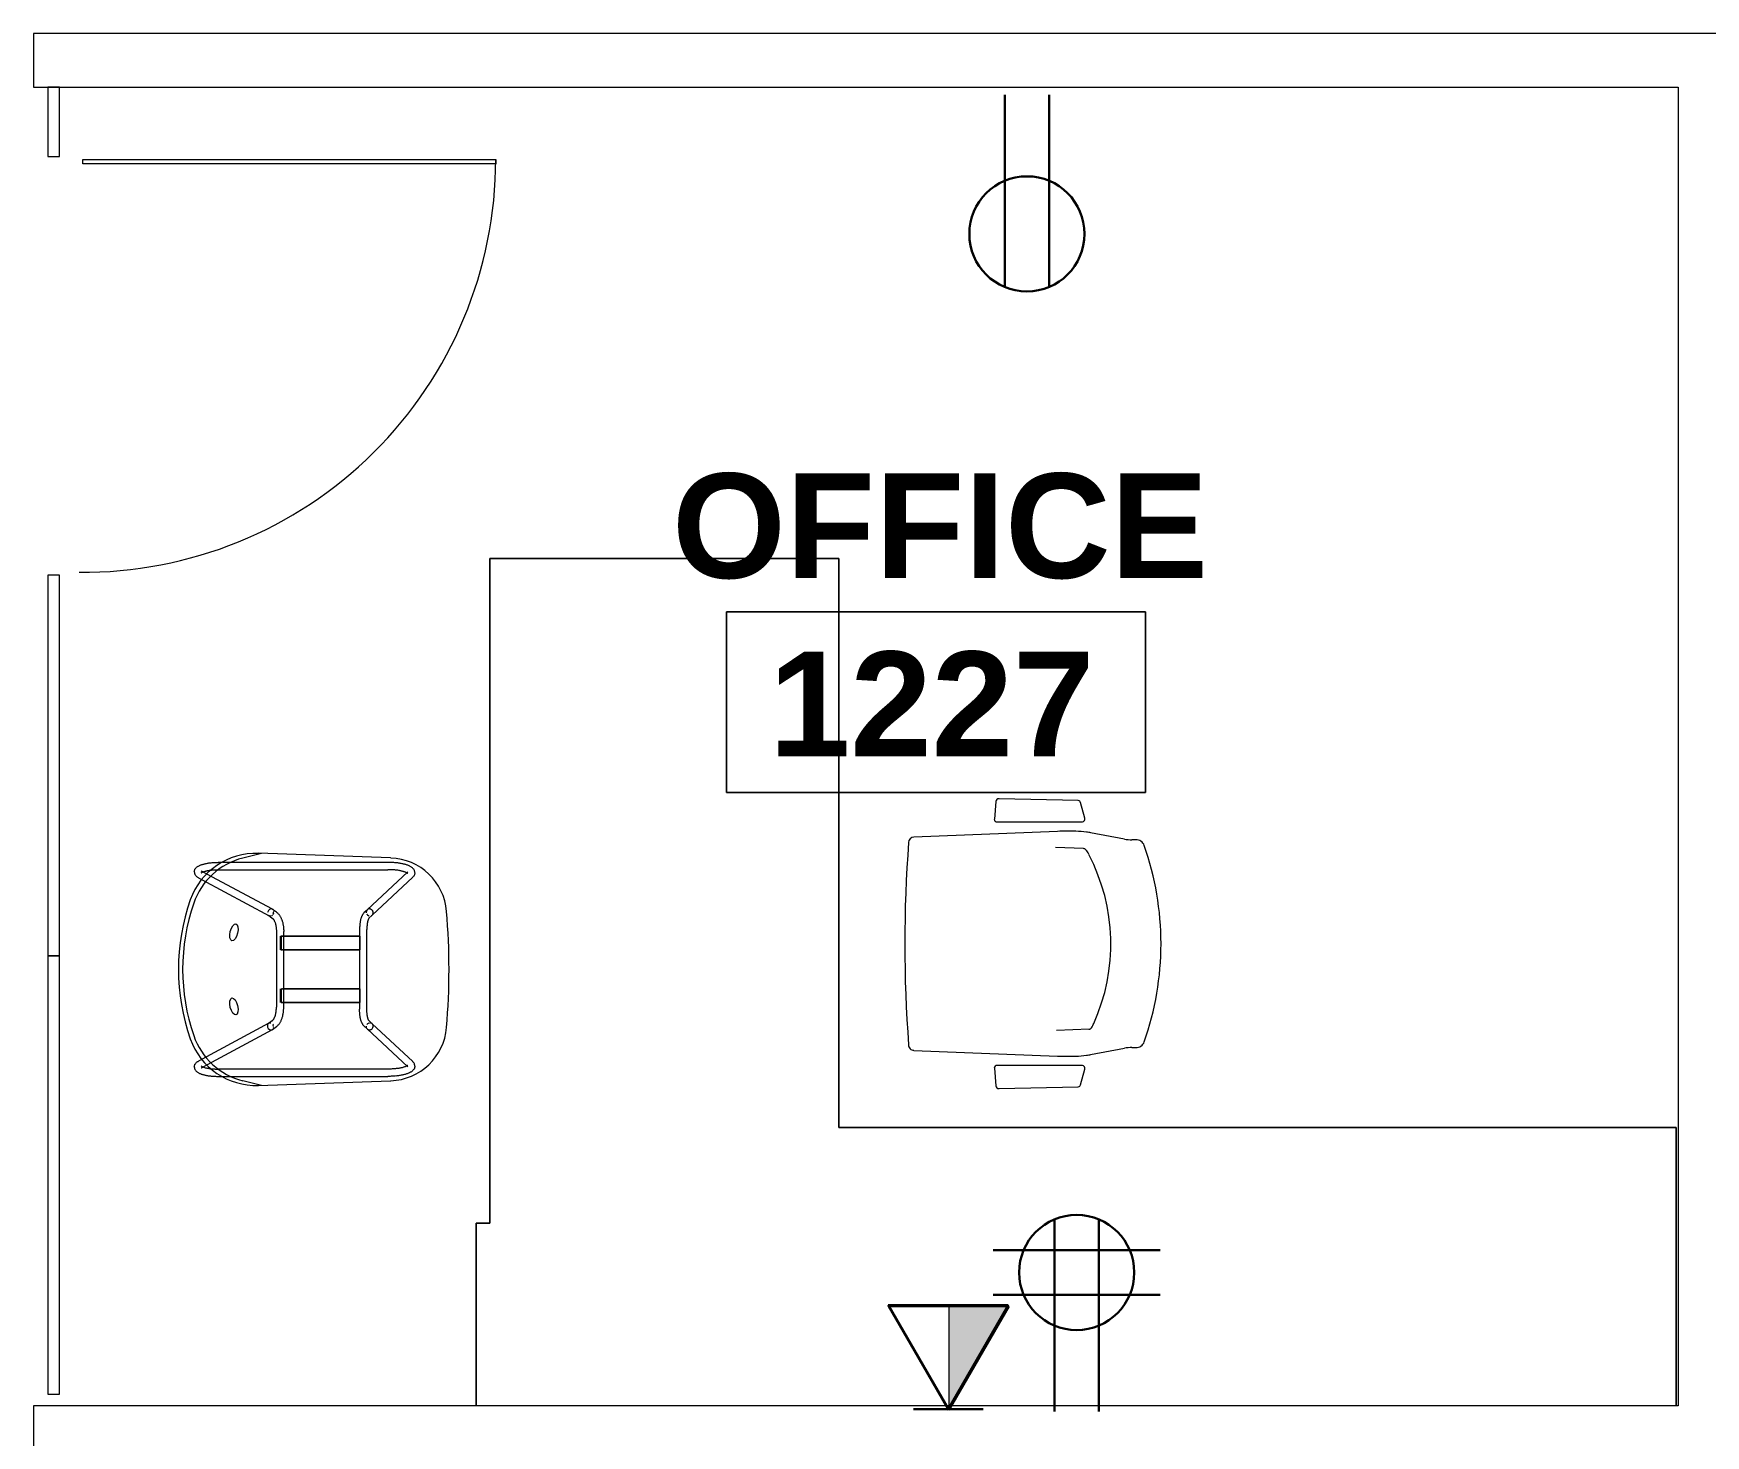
# Model space of a CAD drawing. Header units: inches. Extents: x -326 to 986, y -79 to 1436.
# Drawn here: x -22.6 to 121.2, y 290.1 to 410.7 of the extents above; entities that cross this region are included whole.
import ezdxf

# ---------------------------------------------------------------- set-up
doc = ezdxf.new("R2010")
doc.units = ezdxf.units.IN
doc.header["$MEASUREMENT"] = 0
for name, color, linetype, lineweight in [('A-ANNO-NOTE', 131, 'Continuous', 13), ('A-AREA-IDEN', 2, 'Continuous', 9), ('A-DOOR', 31, 'Continuous', 13), ('A-GLAZ-CURT', 52, 'Continuous', 9), ('A-WALL', 113, 'Continuous', 13), ('I-FURN', 30, 'Continuous', 9)]:
    doc.layers.add(name, color=color, linetype=linetype, lineweight=lineweight)
doc.styles.add('Swis721 Lt BT_B', font='', dxfattribs={"height": 9})
doc.styles.get('Swis721 Lt BT_B').set_extended_font_data('Swis721 Lt BT', bold=True)

# ---------------------------------------------------------------- blocks, each defined once
blk = doc.blocks.new('Furniture 13 - Furniture 2-8204923-Level XX  POWER _ SIGNAL NEW')
at = {"layer": 'I-FURN'}
for p, q in [((46.64, 365.55), (16.64, 365.55)), ((16.64, 365.55), (16.64, 308.4)), ((16.64, 308.4), (16.64, 365.55)), ((16.64, 365.55), (46.64, 365.55)), ((46.64, 316.61), (46.64, 365.55)), ((46.64, 365.55), (46.64, 316.61)), ((118.64, 316.61), (46.64, 316.61)), ((46.64, 316.61), (118.64, 316.61)), ((118.64, 292.69), (118.64, 316.61)), ((118.64, 316.61), (118.64, 292.69)), ((16.64, 308.4), (15.46, 308.4)), ((15.46, 308.4), (15.46, 292.69)), ((15.46, 292.69), (15.46, 308.4)), ((15.46, 308.4), (16.64, 308.4))]:
    blk.add_line(p, q, dxfattribs=at)
blk = doc.blocks.new('Haworth_Chair_Very-Perforated Conference - Arms-7919528-Level XX  POWER _ SIGNAL NEW')
at = {"layer": 'I-FURN'}
for p, q in [((-8.99, 8.85), (-9.54, 5.95)), ((-8.92, 9.82), (-8.93, 9.49)), ((8.93, 9.49), (8.92, 9.82)), ((9.54, 5.95), (8.99, 8.85)), ((7.35, 5.81), (7.45, 3)), ((-12.31, 4.88), (-12.46, -1.93)), ((-10.78, 5.45), (-12.13, 5.09)), ((-10.47, -2.08), (-10.47, 5.24)), ((-8.18, 5.32), (-8.28, 2.93)), ((10.47, 5.24), (10.47, -2.08)), ((12.13, 5.09), (10.78, 5.45)), ((12.46, -1.93), (12.31, 4.88)), ((-9.66, 3.1), (-9.17, -9.25)), ((9.17, -9.25), (9.66, 3.1)), ((-12.22, -2.2), (-10.7, -2.33)), ((10.7, -2.33), (12.22, -2.2))]:
    blk.add_line(p, q, dxfattribs=at)
for centre, radius, start, end in [((0, -13.38), 25.38, 70.5697, 109.4303), ((-8.2, 9.88), 0.726, 109.4303, 184.7942), ((8.2, 9.88), 0.726, 355.2058, 70.5697), ((-12.59, 9.53), 3.66, 349.3577, 359.4408), ((12.59, 9.53), 3.66, 180.5592, 190.6423), ((0.03, -8.86), 16.55, 65.5881, 117.6868), ((-1.67, 4.48), 8, 169.3577, 171.9368), ((-7.07, 4.46), 1.47, 115.5511, 132.4138), ((6.23, 4.53), 1.8, 56.5647, 69.3688), ((7.07, 5.79), 0.28, 3.4353, 56.5647), ((1.67, 4.48), 8, 8.0632, 10.6423), ((-12.06, 4.84), 0.253, 104.9851, 170.6413), ((-10.72, 5.2), 0.251, 7.6853, 104.9851), ((14.88, 4.07), 24.56, 178.604, 182.266), ((-1.67, 4.48), 8, 171.9368, 178.604), ((-7.9, 5.31), 0.279, 123.4733, 177.7139), ((1.67, 4.48), 8, 1.396, 8.0632), ((-14.88, 4.07), 24.56, 357.734, 1.396), ((10.72, 5.2), 0.251, 75.0149, 172.3147), ((12.06, 4.84), 0.253, 9.3587, 75.0149), ((-12.2, -1.95), 0.26, 176.7236, 265.2764), ((-10.72, -2.08), 0.254, 274.8786, 0.0165), ((10.72, -2.08), 0.254, 179.9835, 265.1214), ((12.2, -1.95), 0.26, 274.7236, 3.2764), ((-8.7, -9.25), 0.465, 180, 270), ((0, 107.25), 117.28, 265.7439, 274.2561), ((8.7, -9.25), 0.465, 269.8585, 0)]:
    blk.add_arc(centre, radius, start, end, dxfattribs=at)
blk = doc.blocks.new('HighTower_Eyes_Guest - HighTower_Eyes_Guest-V23-Level XX  POWER _ SIGNAL NEW')
at = {"layer": 'I-FURN'}
for p, q in [((-8.43, 8.96), (-8.2, 8.54)), ((-8.3, 9.03), (-8.3, 9.03)), ((-7.71, 8.96), (-7.88, 9.26)), ((-4.63, 3.21), (-7.71, 8.96)), ((7.71, 8.96), (4.62, 3.2)), ((7.88, 9.26), (7.71, 8.96)), ((8.2, 8.54), (8.43, 8.96)), ((8.3, 9.03), (8.3, 9.03)), ((-9.2, 7.57), (-9.2, 7.23)), ((-9.2, 7.23), (-9.2, -7.02)), ((-8.57, -7.02), (-8.57, 7.57)), ((-8.18, 8.49), (-5.18, 2.92)), ((5.17, 2.9), (8.2, 8.54)), ((8.57, 7.57), (8.57, -7.02)), ((9.2, 7.23), (9.2, 7.57)), ((9.2, 5.67), (9.2, 7.19)), ((-9.97, 3.84), (-9.57, 5.45)), ((9.2, -7.02), (9.2, 5.63)), ((9.97, 3.84), (9.57, 5.45)), ((-9.98, 4.11), (-9.58, -7.25)), ((-5.16, 2.9), (-4.92, 2.56)), ((-4.41, 2.93), (-4.65, 3.26)), ((4.65, 3.26), (4.41, 2.93)), ((4.92, 2.56), (5.16, 2.9)), ((9.58, -7.25), (9.98, 4.11)), ((-4.61, 2.28), (-4.56, 2.25)), ((-4.36, 2.15), (-4.31, 2.12)), ((-3.32, 1.94), (-3.25, 1.94)), ((3.25, 2.57), (-3.25, 2.57)), ((-3.25, 1.94), (3.25, 1.94)), ((-2.86, 2.22), (-1.68, 2.22)), ((-2.86, 2.1), (-2.86, 2.17)), ((-2.86, 2.17), (-2.86, 2.12)), ((-2.86, 2.12), (-1.68, 2.12)), ((-2.86, 2.04), (-2.86, 2.1)), ((-2.86, 2.1), (-2.86, 2.04)), ((-2.86, 1.76), (-2.86, 2.04)), ((-2.86, 2.03), (-2.86, 1.99)), ((-2.86, 1.94), (-2.86, 0.38)), ((-2.86, 1.66), (-2.86, 1.76)), ((-2.86, 1.55), (-2.86, 1.66)), ((-2.86, 1.43), (-2.86, 1.55)), ((-1.68, 2.16), (-1.68, 2.1)), ((-1.68, 2.04), (-1.68, 2.09)), ((-1.68, 2.09), (-1.68, 2.04)), ((-1.68, 2.04), (-1.68, 1.76)), ((-1.68, 0.38), (-1.68, 1.94)), ((-1.68, 1.76), (-1.68, 1.55)), ((-1.68, 1.55), (-1.68, 1.43)), ((1.68, 2.22), (2.86, 2.22)), ((1.68, 2.12), (1.68, 2.18)), ((1.68, 2.18), (1.68, 2.12)), ((1.68, 2.12), (2.86, 2.12)), ((1.68, 2.05), (1.68, 2.1)), ((1.68, 2.1), (1.68, 2.05)), ((1.68, 1.76), (1.68, 2.04)), ((1.68, 1.95), (1.68, 0.38)), ((1.68, 1.66), (1.68, 1.76)), ((1.68, 1.43), (1.68, 1.66)), ((2.86, 2.12), (2.86, 2.18)), ((2.86, 2.18), (2.86, 2.11)), ((2.86, 2.04), (2.86, 2.1)), ((2.86, 2.1), (2.86, 2.04)), ((2.86, 1.99), (2.86, 2.04)), ((2.86, 2.04), (2.86, 1.99)), ((2.86, 1.96), (2.86, 1.76)), ((2.86, 0.38), (2.86, 1.94)), ((2.86, 1.76), (2.86, 1.43)), ((3.32, 1.94), (3.25, 1.94)), ((3.38, 1.94), (3.32, 1.94)), ((3.45, 1.95), (3.38, 1.94)), ((3.51, 1.95), (3.45, 1.95)), ((3.58, 1.96), (3.51, 1.95)), ((3.64, 1.96), (3.58, 1.96)), ((3.71, 1.97), (3.64, 1.96)), ((-2.86, -3.21), (-2.86, 1.43)), ((-2.86, 0.38), (-2.86, -0.75)), ((-1.68, 1.43), (-1.68, -3.21)), ((-1.68, -0.75), (-1.68, 0.38)), ((1.68, -3.21), (1.68, 1.43)), ((1.68, 0.38), (1.68, -0.75)), ((2.86, 1.43), (2.86, -3.21)), ((2.86, -0.75), (2.86, 0.38)), ((-2.86, -0.75), (-2.86, -1.82)), ((-1.68, -1.82), (-1.68, -0.75)), ((1.68, -0.75), (1.68, -1.82)), ((2.86, -1.82), (2.86, -0.75)), ((-2.86, -1.82), (-2.86, -3.07)), ((-1.68, -3.07), (-1.68, -1.82)), ((1.68, -1.82), (1.68, -3.07)), ((2.86, -3.07), (2.86, -1.82)), ((-2.86, -3.07), (-2.86, -4.58)), ((-2.86, -3.53), (-2.86, -3.21)), ((-2.86, -4.6), (-2.86, -3.53)), ((-1.68, -4.58), (-1.68, -3.07)), ((-1.68, -3.21), (-1.68, -3.53)), ((-1.68, -3.53), (-1.68, -4.6)), ((1.68, -3.07), (1.68, -4.58)), ((1.68, -3.53), (1.68, -3.21)), ((1.68, -4.6), (1.68, -3.53)), ((2.86, -4.58), (2.86, -3.07)), ((2.86, -3.21), (2.86, -3.53)), ((2.86, -3.53), (2.86, -4.6)), ((-5.12, -5.24), (-8.38, -8.72)), ((-7.92, -9.15), (-4.67, -5.67)), ((-4.85, -4.95), (-5.13, -5.25)), ((-4.67, -5.67), (-4.4, -5.38)), ((-3.44, -4.58), (-3.42, -4.58)), ((-2.86, -4.58), (-3.42, -4.58)), ((-3.42, -5.2), (3.42, -5.2)), ((-2.86, -4.58), (-2.86, -4.59)), ((-2.86, -4.6), (-2.86, -4.58)), ((-2.86, -4.59), (-2.86, -4.61)), ((-1.68, -4.6), (-2.86, -4.6)), ((-2.86, -4.61), (-1.68, -4.61)), ((1.68, -4.58), (-1.68, -4.58)), ((-1.68, -4.59), (-1.68, -4.58)), ((-1.68, -4.58), (-1.68, -4.6)), ((-1.68, -4.61), (-1.68, -4.59)), ((1.68, -4.59), (1.68, -4.58)), ((1.68, -4.58), (1.68, -4.6)), ((1.68, -4.61), (1.68, -4.59)), ((1.68, -4.6), (2.86, -4.6)), ((2.86, -4.61), (1.68, -4.61)), ((3.42, -4.58), (2.86, -4.58)), ((2.86, -4.58), (2.86, -4.59)), ((2.86, -4.6), (2.86, -4.58)), ((2.86, -4.59), (2.86, -4.61)), ((4.4, -5.38), (4.67, -5.67)), ((4.67, -5.67), (7.92, -9.15)), ((5.13, -5.25), (4.85, -4.95)), ((8.38, -8.72), (5.12, -5.24)), ((8.53, -7.8), (8.53, -7.74)), ((-8.25, -8.73), (-8.25, -8.72)), ((8.25, -8.73), (8.25, -8.72)), ((8.31, -9.33), (8.25, -9.33)), ((8.83, -8.99), (8.85, -8.94))]:
    blk.add_line(p, q, dxfattribs=at)
at = {"layer": 'I-FURN', "flags": 128}
for points in [[(-8.39, 9.63), (-8.45, 9.62), (-8.51, 9.61), (-8.57, 9.59), (-8.62, 9.57), (-8.67, 9.54), (-8.71, 9.5), (-8.75, 9.47), (-8.78, 9.43), (-8.81, 9.39), (-8.84, 9.35), (-8.87, 9.31), (-8.89, 9.27), (-8.91, 9.22), (-8.94, 9.18), (-8.96, 9.13), (-8.98, 9.08), (-9, 9.03), (-9.01, 8.98), (-9.03, 8.92), (-9.05, 8.87), (-9.06, 8.81), (-9.08, 8.75), (-9.09, 8.69), (-9.1, 8.63), (-9.11, 8.57), (-9.13, 8.5), (-9.14, 8.44), (-9.15, 8.37), (-9.16, 8.3), (-9.16, 8.24), (-9.17, 8.17), (-9.18, 8.09), (-9.18, 8.02), (-9.19, 7.95), (-9.19, 7.88), (-9.19, 7.81), (-9.2, 7.73), (-9.2, 7.66), (-9.2, 7.59), (-9.2, 7.57)], [(-8.38, 8.88), (-8.4, 8.85), (-8.41, 8.81), (-8.42, 8.78), (-8.43, 8.74), (-8.45, 8.69), (-8.46, 8.65), (-8.47, 8.6), (-8.48, 8.55), (-8.49, 8.5), (-8.5, 8.44), (-8.51, 8.39), (-8.52, 8.33), (-8.53, 8.27), (-8.54, 8.21)], [(-8.47, 9.03), (-8.47, 9.03), (-8.46, 9.02), (-8.46, 9.01), (-8.45, 9), (-8.44, 8.98), (-8.43, 8.96)], [(-8.39, 9.63), (-8.32, 9.62), (-8.26, 9.61), (-8.21, 9.59), (-8.15, 9.57), (-8.11, 9.54), (-8.06, 9.5), (-8.03, 9.47), (-7.99, 9.43), (-7.96, 9.39), (-7.93, 9.35), (-7.91, 9.31), (-7.88, 9.27), (-7.88, 9.26)], [(-8.34, 8.98), (-8.35, 8.96), (-8.36, 8.94), (-8.37, 8.91), (-8.38, 8.88)], [(-8.32, 9.01), (-8.32, 9), (-8.34, 8.98)], [(-8.3, 9.03), (-8.31, 9.02), (-8.32, 9.01)], [(8.39, 9.63), (8.32, 9.62), (8.26, 9.61), (8.21, 9.59), (8.15, 9.57), (8.11, 9.54), (8.06, 9.5), (8.03, 9.47), (7.99, 9.43), (7.96, 9.39), (7.93, 9.35), (7.91, 9.31), (7.88, 9.27), (7.88, 9.26)], [(8.3, 9.03), (8.31, 9.02), (8.32, 9.01)], [(8.32, 9.01), (8.32, 9), (8.34, 8.98), (8.35, 8.96), (8.36, 8.94), (8.37, 8.91), (8.38, 8.88)], [(8.38, 8.88), (8.4, 8.85), (8.41, 8.81), (8.42, 8.78), (8.43, 8.74), (8.45, 8.69), (8.46, 8.65), (8.47, 8.6), (8.48, 8.55), (8.49, 8.5), (8.5, 8.44), (8.51, 8.39), (8.52, 8.33), (8.53, 8.27), (8.54, 8.21)], [(8.39, 9.63), (8.45, 9.62), (8.51, 9.61), (8.57, 9.59), (8.62, 9.57), (8.67, 9.54), (8.71, 9.5), (8.75, 9.47), (8.78, 9.43), (8.81, 9.39), (8.84, 9.35), (8.87, 9.31), (8.89, 9.27), (8.91, 9.22), (8.94, 9.18), (8.96, 9.13), (8.98, 9.08), (9, 9.03), (9.01, 8.98), (9.03, 8.92), (9.05, 8.87), (9.06, 8.81), (9.08, 8.75), (9.09, 8.69), (9.1, 8.63), (9.11, 8.57), (9.13, 8.5), (9.14, 8.44), (9.15, 8.37), (9.16, 8.3), (9.16, 8.24), (9.17, 8.17), (9.18, 8.09), (9.18, 8.02), (9.19, 7.95), (9.19, 7.88), (9.19, 7.81), (9.2, 7.73), (9.2, 7.66), (9.2, 7.59), (9.2, 7.57)], [(8.47, 9.03), (8.47, 9.03), (8.46, 9.02), (8.46, 9.01), (8.45, 9), (8.44, 8.98), (8.43, 8.96)], [(-8.54, 8.2), (-8.54, 8.15), (-8.55, 8.09), (-8.56, 8.03), (-8.56, 7.96), (-8.56, 7.9), (-8.57, 7.83), (-8.57, 7.77), (-8.57, 7.7)], [(-8.57, 7.7), (-8.57, 7.64), (-8.57, 7.57), (-8.57, 7.57)], [(8.54, 8.2), (8.54, 8.15), (8.55, 8.09), (8.56, 8.03), (8.56, 7.96), (8.56, 7.9)], [(8.56, 7.9), (8.57, 7.83), (8.57, 7.77), (8.57, 7.7), (8.57, 7.64), (8.57, 7.57), (8.57, 7.57)], [(-4.41, 2.93), (-4.4, 2.91), (-4.39, 2.9), (-4.38, 2.89), (-4.36, 2.87), (-4.34, 2.85), (-4.32, 2.84), (-4.3, 2.82), (-4.28, 2.8), (-4.25, 2.79), (-4.22, 2.77), (-4.19, 2.75), (-4.15, 2.74), (-4.12, 2.72), (-4.08, 2.71), (-4.04, 2.69), (-4, 2.68), (-3.96, 2.66), (-3.91, 2.65), (-3.87, 2.64), (-3.82, 2.63), (-3.77, 2.62), (-3.72, 2.61), (-3.67, 2.6), (-3.62, 2.59), (-3.57, 2.59), (-3.52, 2.58), (-3.46, 2.58), (-3.41, 2.57)], [(4.41, 2.93), (4.4, 2.91), (4.39, 2.9), (4.38, 2.89), (4.36, 2.87), (4.34, 2.85), (4.32, 2.84), (4.3, 2.82), (4.28, 2.8), (4.25, 2.79), (4.22, 2.77), (4.19, 2.75), (4.15, 2.74), (4.12, 2.72), (4.08, 2.71), (4.04, 2.69), (4, 2.68), (3.96, 2.66), (3.91, 2.65), (3.87, 2.64), (3.82, 2.63), (3.77, 2.62), (3.72, 2.61), (3.67, 2.6), (3.62, 2.59), (3.57, 2.59)], [(-4.92, 2.56), (-4.89, 2.52), (-4.86, 2.48), (-4.82, 2.44), (-4.78, 2.41), (-4.74, 2.37), (-4.7, 2.34), (-4.66, 2.31), (-4.61, 2.28)], [(-4.56, 2.25), (-4.52, 2.22), (-4.47, 2.2), (-4.41, 2.17), (-4.36, 2.15)], [(-4.31, 2.12), (-4.25, 2.1), (-4.19, 2.08), (-4.14, 2.07), (-4.08, 2.05), (-4.02, 2.03), (-3.96, 2.02), (-3.9, 2.01), (-3.83, 1.99), (-3.77, 1.98), (-3.71, 1.97), (-3.64, 1.96), (-3.58, 1.96), (-3.51, 1.95), (-3.45, 1.95), (-3.38, 1.94), (-3.32, 1.94)], [(-3.41, 2.57), (-3.36, 2.57), (-3.3, 2.57), (-3.25, 2.57)], [(3.57, 2.59), (3.52, 2.58), (3.46, 2.58), (3.41, 2.57), (3.36, 2.57), (3.3, 2.57), (3.25, 2.57)], [(4.25, 2.1), (4.19, 2.08), (4.14, 2.07), (4.08, 2.05), (4.02, 2.03), (3.96, 2.02), (3.9, 2.01), (3.83, 1.99), (3.77, 1.98), (3.71, 1.97)], [(4.52, 2.22), (4.47, 2.2), (4.41, 2.17), (4.36, 2.15), (4.31, 2.12), (4.25, 2.1)], [(4.92, 2.56), (4.89, 2.52), (4.86, 2.48), (4.82, 2.44), (4.78, 2.41), (4.74, 2.37), (4.7, 2.34), (4.66, 2.31), (4.61, 2.28), (4.56, 2.25), (4.52, 2.22)], [(-4.85, -4.95), (-4.82, -4.92), (-4.79, -4.89), (-4.76, -4.87), (-4.72, -4.85), (-4.69, -4.83), (-4.65, -4.81), (-4.62, -4.79), (-4.58, -4.77), (-4.54, -4.75), (-4.5, -4.74), (-4.46, -4.73), (-4.42, -4.71), (-4.38, -4.7), (-4.34, -4.69), (-4.29, -4.67), (-4.25, -4.66), (-4.2, -4.65), (-4.16, -4.64), (-4.11, -4.64), (-4.06, -4.63), (-4.01, -4.62), (-3.96, -4.61), (-3.91, -4.61), (-3.86, -4.6), (-3.81, -4.6), (-3.76, -4.59), (-3.7, -4.59), (-3.65, -4.58), (-3.6, -4.58), (-3.54, -4.58), (-3.49, -4.58), (-3.44, -4.58)], [(-4.4, -5.38), (-4.4, -5.38), (-4.39, -5.38), (-4.38, -5.37), (-4.37, -5.37), (-4.36, -5.36), (-4.35, -5.35), (-4.33, -5.34), (-4.31, -5.33), (-4.29, -5.33), (-4.26, -5.32), (-4.24, -5.31), (-4.21, -5.3), (-4.18, -5.29), (-4.15, -5.28), (-4.11, -5.27), (-4.08, -5.27), (-4.04, -5.26), (-4, -5.25), (-3.97, -5.24), (-3.93, -5.24), (-3.88, -5.23), (-3.84, -5.23), (-3.8, -5.22), (-3.76, -5.22), (-3.71, -5.21), (-3.67, -5.21), (-3.62, -5.21)], [(-3.62, -5.21), (-3.58, -5.21), (-3.53, -5.2), (-3.49, -5.2), (-3.44, -5.2), (-3.42, -5.2)], [(4.06, -4.63), (4.01, -4.62), (3.96, -4.61), (3.91, -4.61), (3.86, -4.6), (3.81, -4.6), (3.76, -4.59), (3.7, -4.59), (3.65, -4.58), (3.6, -4.58), (3.54, -4.58), (3.49, -4.58), (3.44, -4.58), (3.42, -4.58)], [(4.38, -5.37), (4.37, -5.37), (4.36, -5.36), (4.35, -5.35), (4.33, -5.34), (4.31, -5.33), (4.29, -5.33), (4.26, -5.32), (4.24, -5.31), (4.21, -5.3), (4.18, -5.29), (4.15, -5.28), (4.11, -5.27), (4.08, -5.27), (4.04, -5.26), (4, -5.25), (3.97, -5.24), (3.93, -5.24), (3.88, -5.23), (3.84, -5.23), (3.8, -5.22), (3.76, -5.22), (3.71, -5.21), (3.67, -5.21), (3.62, -5.21), (3.58, -5.21), (3.53, -5.2), (3.49, -5.2), (3.44, -5.2), (3.42, -5.2)], [(4.85, -4.95), (4.82, -4.92), (4.79, -4.89), (4.76, -4.87), (4.72, -4.85), (4.69, -4.83), (4.65, -4.81), (4.62, -4.79), (4.58, -4.77), (4.54, -4.75), (4.5, -4.74), (4.46, -4.73), (4.42, -4.71), (4.38, -4.7), (4.34, -4.69), (4.29, -4.67), (4.25, -4.66), (4.2, -4.65), (4.16, -4.64), (4.11, -4.64), (4.06, -4.63)], [(4.4, -5.38), (4.4, -5.38), (4.39, -5.38), (4.38, -5.37)], [(-9.2, -7.13), (-9.2, -7.04), (-9.2, -7.02)], [(-9.19, -7.46), (-9.19, -7.38), (-9.19, -7.29), (-9.2, -7.21), (-9.2, -7.13)], [(-8.56, -7.45), (-8.56, -7.38), (-8.57, -7.3), (-8.57, -7.23), (-8.57, -7.15), (-8.57, -7.08), (-8.57, -7.02)], [(8.53, -7.74), (8.54, -7.67), (8.55, -7.6), (8.55, -7.53), (8.56, -7.45), (8.56, -7.38), (8.57, -7.3), (8.57, -7.23), (8.57, -7.15), (8.57, -7.08), (8.57, -7.02)], [(9.19, -7.46), (9.19, -7.38), (9.19, -7.29), (9.2, -7.21), (9.2, -7.13), (9.2, -7.04), (9.2, -7.02)], [(-9.17, -7.68), (-9.17, -7.62), (-9.18, -7.54), (-9.19, -7.46)], [(-9.15, -7.83), (-9.16, -7.78), (-9.17, -7.7)], [(-8.32, -9.33), (-8.38, -9.33), (-8.45, -9.31), (-8.51, -9.29), (-8.56, -9.27), (-8.61, -9.24), (-8.65, -9.2), (-8.69, -9.16), (-8.73, -9.12), (-8.77, -9.08), (-8.8, -9.04), (-8.83, -8.99), (-8.85, -8.94), (-8.88, -8.9), (-8.9, -8.84), (-8.93, -8.79), (-8.95, -8.74), (-8.97, -8.68), (-8.99, -8.62), (-9.01, -8.56), (-9.03, -8.5), (-9.04, -8.43), (-9.06, -8.37), (-9.08, -8.3), (-9.09, -8.23), (-9.1, -8.16), (-9.12, -8.08), (-9.13, -8.01), (-9.14, -7.93), (-9.15, -7.86)], [(-8.53, -7.8), (-8.53, -7.74), (-8.54, -7.67), (-8.55, -7.6), (-8.55, -7.53), (-8.56, -7.45)], [(-8.3, -8.66), (-8.31, -8.63), (-8.33, -8.6), (-8.34, -8.57), (-8.36, -8.53), (-8.37, -8.49), (-8.39, -8.45), (-8.4, -8.4), (-8.42, -8.35), (-8.43, -8.3), (-8.45, -8.25), (-8.46, -8.19), (-8.47, -8.13), (-8.48, -8.07), (-8.49, -8.01), (-8.51, -7.95), (-8.52, -7.88), (-8.52, -7.81)], [(8.3, -8.66), (8.31, -8.63), (8.33, -8.6), (8.34, -8.57), (8.36, -8.53), (8.37, -8.49), (8.39, -8.45), (8.4, -8.4), (8.42, -8.35), (8.43, -8.3), (8.45, -8.25), (8.46, -8.19), (8.47, -8.13), (8.48, -8.07)], [(8.48, -8.07), (8.49, -8.01), (8.51, -7.95), (8.52, -7.88), (8.52, -7.81)], [(8.9, -8.84), (8.93, -8.79), (8.95, -8.74), (8.97, -8.68), (8.99, -8.62), (9.01, -8.56), (9.03, -8.5), (9.04, -8.43), (9.06, -8.37), (9.08, -8.3), (9.09, -8.23), (9.1, -8.16), (9.12, -8.08), (9.13, -8.01), (9.14, -7.93), (9.15, -7.86)], [(9.15, -7.86), (9.16, -7.78), (9.17, -7.7)], [(9.17, -7.68), (9.17, -7.62), (9.18, -7.54), (9.19, -7.46)], [(-8.38, -8.73), (-8.38, -8.72), (-8.38, -8.72)], [(-8.32, -9.33), (-8.25, -9.33), (-8.19, -9.31), (-8.13, -9.29), (-8.08, -9.27)], [(-8.26, -8.71), (-8.27, -8.7), (-8.29, -8.68), (-8.3, -8.66)], [(-8.25, -8.72), (-8.25, -8.72), (-8.26, -8.71)], [(-8.07, -9.27), (-8.02, -9.24), (-7.98, -9.2), (-7.94, -9.16), (-7.92, -9.15)], [(8.02, -9.24), (7.98, -9.2), (7.94, -9.16), (7.92, -9.15)], [(8.25, -9.33), (8.19, -9.31), (8.13, -9.29), (8.07, -9.27), (8.02, -9.24)], [(8.25, -8.72), (8.25, -8.72), (8.26, -8.71)], [(8.26, -8.71), (8.27, -8.7), (8.29, -8.68), (8.3, -8.66)], [(8.32, -9.33), (8.38, -9.33), (8.45, -9.31), (8.51, -9.29), (8.56, -9.27), (8.61, -9.24), (8.65, -9.2), (8.69, -9.16), (8.73, -9.12), (8.77, -9.08), (8.8, -9.04), (8.83, -8.99)], [(8.38, -8.73), (8.38, -8.72), (8.38, -8.72)], [(8.85, -8.94), (8.88, -8.9), (8.9, -8.85)]]:
    blk.add_lwpolyline(points, dxfattribs=at)
at = {"layer": 'I-FURN'}
for centre, radius, start, end in [((0, -6.94), 17.94, 70.5275, 109.4725), ((0, -6.94), 17.94, 70.5275, 109.4725), ((0, -6.94), 17.57, 71.1082, 108.8918), ((-3.98, 4.32), 6, 109.4725, 182), ((-3.75, 4), 6, 108.8918, 166), ((3.75, 4), 6, 14, 71.1082), ((3.98, 4.32), 6, 358, 70.5275), ((-4.58, -7.08), 5, 182, 265.3163), ((4.58, -7.08), 5, 274.6837, 358), ((0, 48.87), 61.14, 265.3163, 274.6837)]:
    blk.add_arc(centre, radius, start, end, dxfattribs=at)
for centre, major_axis in [((-3.19, 6.22), (0.731, 0.169)), ((3.19, 6.22), (-0.731, 0.169))]:
    blk.add_ellipse(centre, major_axis=major_axis, ratio=0.429347, dxfattribs=at)
for centre, major_axis, ratio, start_param, end_param in [((-4.9, 3.07), (0.275, 0.148), 0.846149, 1.790439, 3.361235), ((-4.91, 3.08), (0.255, 0.181), 0.826969, 2.348734, 2.610534), ((-4.91, 3.08), (0.255, 0.181), 0.826969, 2.610534, 2.872333), ((-4.91, 3.08), (0.255, 0.181), 0.826969, 3.134132, 3.141593), ((-4.9, 3.07), (0.275, 0.148), 0.846149, 1.005041, 1.790439), ((-4.9, 3.07), (0.275, 0.148), 0.846149, 0.847322, 1.005041), ((-4.9, 3.07), (0.275, 0.148), 0.846149, 0.56645, 0.743241), ((-4.9, 3.07), (0.275, 0.148), 0.846149, 0.245101, 0.481442), ((-4.9, 3.07), (0.275, 0.148), 0.846149, 0, 0.219642), ((-4.91, 3.08), (0.255, 0.181), 0.826969, 6.042005, 6.283185), ((-4.9, 3.07), (0.275, 0.148), 0.846149, 6.241028, 6.283185), ((-4.9, 3.07), (0.275, 0.148), 0.846149, 6.055057, 6.234538), ((-4.91, 3.08), (0.255, 0.181), 0.826969, 5.50754, 5.687096), ((4.9, 3.05), (-0.275, 0.148), 0.846149, 0.345403, 0.565756), ((4.9, 3.05), (-0.275, 0.148), 0.846149, 6.063543, 6.500328), ((4.91, 3.08), (-0.255, 0.181), 0.826969, 0, 0.24118), ((4.9, 3.05), (-0.275, 0.148), 0.846149, 0.827555, 1.089355), ((4.9, 3.05), (-0.275, 0.148), 0.846149, 3.445549, 5.172895), ((4.9, 3.05), (-0.275, 0.148), 0.846149, 2.707661, 3.18375), ((4.91, 3.08), (-0.255, 0.181), 0.826969, 2.887254, 3.141593), ((4.91, 3.08), (-0.255, 0.181), 0.826969, 3.141593, 3.149053), ((4.9, 3.05), (-0.275, 0.148), 0.846149, 3.18375, 3.445549), ((4.91, 3.08), (-0.255, 0.181), 0.826969, 3.769872, 3.934451), ((4.91, 3.08), (-0.255, 0.181), 0.826969, 3.478649, 3.672652), ((-4.91, 3.08), (0.255, 0.181), 0.826969, 3.670142, 3.899693), ((-4.91, 3.08), (0.255, 0.181), 0.826969, 4.18133, 4.342747), ((-4.91, 3.08), (0.255, 0.181), 0.826969, 4.507518, 4.704929), ((-4.9, 3.07), (0.275, 0.148), 0.846149, 4.670232, 4.932031), ((4.9, 3.05), (-0.275, 0.148), 0.846149, 1.354803, 1.853974), ((4.91, 3.08), (-0.255, 0.181), 0.826969, 1.606635, 1.840056), ((4.91, 3.08), (-0.255, 0.181), 0.826969, 1.940439, 2.101855), ((4.9, 3.05), (-0.275, 0.148), 0.846149, 2.218705, 2.398351), ((-4.9, -5.46), (-0.227, 0.214), 0.915808, 0.509455, 0.712684), ((-4.9, -5.45), (-0.228, 0.213), 0.916448, 0.533321, 0.702853), ((-4.9, -5.46), (-0.227, 0.214), 0.915808, 0.784447, 0.974484), ((-4.9, -5.46), (-0.227, 0.214), 0.915808, 0.242642, 0.450885), ((-4.9, -5.45), (-0.228, 0.213), 0.916448, 0.795121, 0.965985), ((-4.9, -5.46), (-0.227, 0.214), 0.915808, 1.050468, 1.236283), ((-4.9, -5.45), (-0.228, 0.213), 0.916448, 1.05692, 1.229009), ((-4.9, -5.45), (-0.228, 0.213), 0.916448, 0.009723, 0.271522), ((-4.9, -5.46), (-0.227, 0.214), 0.915808, 0, 0.189085), ((-4.9, -5.46), (-0.227, 0.214), 0.915808, 1.315063, 1.498082), ((-4.9, -5.46), (-0.227, 0.214), 0.915808, 6.210471, 6.283185), ((-4.9, -5.45), (-0.228, 0.213), 0.916448, 0, 0.009723), ((-4.9, -5.46), (-0.227, 0.214), 0.915808, 5.948672, 6.135181), ((-4.9, -5.45), (-0.228, 0.213), 0.916448, 1.580519, 1.75543), ((-4.9, -5.46), (-0.227, 0.214), 0.915808, 1.842905, 2.021681), ((-4.9, -5.45), (-0.228, 0.213), 0.916448, 1.842318, 2.019215), ((-4.9, -5.45), (-0.228, 0.213), 0.916448, 5.56365, 5.74036), ((-4.9, -5.45), (-0.228, 0.213), 0.916448, 2.104118, 2.283912), ((-4.9, -5.46), (-0.227, 0.214), 0.915808, 2.105874, 2.283481), ((-4.9, -5.45), (-0.228, 0.213), 0.916448, 5.320724, 5.50751), ((-4.9, -5.45), (-0.228, 0.213), 0.916448, 2.365917, 2.550664), ((-4.9, -5.46), (-0.227, 0.214), 0.915808, 2.633342, 2.807079), ((-4.9, -5.45), (-0.228, 0.213), 0.916448, 2.627717, 2.823607), ((-4.9, -5.45), (-0.228, 0.213), 0.916448, 4.198513, 4.953354), ((-4.9, -5.45), (-0.228, 0.213), 0.916448, 2.889516, 3.413115), ((-4.9, -5.46), (-0.227, 0.214), 0.915808, 4.146457, 4.639675), ((-4.9, -5.46), (-0.227, 0.214), 0.915808, 3.068879, 3.141593), ((-4.9, -5.46), (-0.227, 0.214), 0.915808, 3.141593, 3.330678), ((-4.9, -5.45), (-0.228, 0.213), 0.916448, 3.44224, 3.65847), ((-4.9, -5.45), (-0.228, 0.213), 0.916448, 3.715896, 3.900759), ((4.9, -5.45), (0.228, 0.213), 0.916448, 1.333117, 2.084672), ((4.9, -5.45), (0.228, 0.213), 0.916448, 2.870071, 3.393669), ((4.9, -5.46), (0.227, 0.214), 0.915808, 1.708067, 1.90531), ((4.9, -5.46), (0.227, 0.214), 0.915808, 2.952507, 3.214307), ((4.9, -5.46), (0.227, 0.214), 0.915808, 1.381711, 1.64351), ((4.9, -5.45), (0.228, 0.213), 0.916448, 3.444857, 3.655469), ((4.9, -5.46), (0.227, 0.214), 0.915808, 3.476106, 3.91334), ((4.9, -5.45), (0.228, 0.213), 0.916448, 3.721868, 3.917268), ((4.9, -5.45), (0.228, 0.213), 0.916448, 0.777465, 0.963998), ((4.9, -5.45), (0.228, 0.213), 0.916448, 3.990302, 4.179068), ((4.9, -5.46), (0.227, 0.214), 0.915808, 3.999705, 4.176851), ((4.9, -5.45), (0.228, 0.213), 0.916448, 0.513876, 0.700969), ((4.9, -5.45), (0.228, 0.213), 0.916448, 4.255966, 4.440867), ((4.9, -5.46), (0.227, 0.214), 0.915808, 0.433971, 0.596313), ((4.9, -5.46), (0.227, 0.214), 0.915808, 4.261504, 4.967793), ((4.9, -5.45), (0.228, 0.213), 0.916448, 4.52041, 4.702666), ((4.9, -5.46), (0.227, 0.214), 0.915808, 0, 0.072714), ((4.9, -5.45), (0.228, 0.213), 0.916448, 6.273463, 6.283185), ((4.9, -5.45), (0.228, 0.213), 0.916448, 6.011663, 6.273463), ((4.9, -5.46), (0.227, 0.214), 0.915808, 6.0941, 6.283185), ((4.9, -5.46), (0.227, 0.214), 0.915808, 5.046902, 5.232443), ((4.9, -5.45), (0.228, 0.213), 0.916448, 5.047749, 5.226265), ((4.9, -5.46), (0.227, 0.214), 0.915808, 5.832301, 6.038333), ((4.9, -5.46), (0.227, 0.214), 0.915808, 5.570501, 5.771722), ((4.9, -5.45), (0.228, 0.213), 0.916448, 5.574685, 5.749864), ((4.9, -5.45), (0.228, 0.213), 0.916448, 5.311152, 5.488065), ((4.9, -5.46), (0.227, 0.214), 0.915808, 5.308702, 5.498538), ((-4.9, -5.46), (-0.227, 0.214), 0.915808, 2.369337, 2.54528)]:
    blk.add_ellipse(centre, major_axis=major_axis, ratio=ratio, start_param=start_param, end_param=end_param, dxfattribs=at)
blk = doc.blocks.new('System Panel - Glazed-8646219-Level XX  POWER _ SIGNAL NEW')
at = {"layer": 'A-GLAZ-CURT', "lineweight": 13}
for p, q in [((18.84375, 1.75), (-18.84375, 1.75)), ((-18.84375, 1.75), (-18.84375, 0.75)), ((18.84375, 0.75), (18.84375, 1.75)), ((-18.84375, 0.75), (18.84375, 0.75))]:
    blk.add_line(p, q, dxfattribs=at)
blk = doc.blocks.new('System Panel - Glazed-8646220-Level XX  POWER _ SIGNAL NEW')
at = {"layer": 'A-GLAZ-CURT', "lineweight": 13}
for p, q in [((2.98, 1.75), (-2.98, 1.75)), ((-2.98, 1.75), (-2.98, 0.75)), ((2.98, 0.75), (2.98, 1.75)), ((-2.98, 0.75), (2.98, 0.75))]:
    blk.add_line(p, q, dxfattribs=at)
blk = doc.blocks.new('CW-Single Glass Door - Full Rail - Long Pull-8641691-Level XX  POWER _ SIGNAL NEW')
at = {"layer": 'A-DOOR'}
for p, q in [((-17.75, 36.75), (-17.375, 36.75)), ((-17.75, 1.25), (-17.75, 36.75)), ((-17.375, 36.75), (-17.375, 1.25)), ((-17.375, 1.25), (-17.75, 1.25))]:
    blk.add_line(p, q, dxfattribs=at)
at = {"layer": 'A-DOOR', "lineweight": 9}
blk.add_arc((-17.75, 1.25), 35.5, 359.5, 90, dxfattribs=at)
blk = doc.blocks.new('System Panel - Glazed-8646221-Level XX  POWER _ SIGNAL NEW')
at = {"layer": 'A-GLAZ-CURT', "lineweight": 13}
for p, q in [((16.37, 1.75), (-16.37, 1.75)), ((-16.37, 1.75), (-16.37, 0.75)), ((16.37, 0.75), (16.37, 1.75)), ((-16.37, 0.75), (16.37, 0.75))]:
    blk.add_line(p, q, dxfattribs=at)
blk = doc.blocks.new('Room Tag - Room Name and Number-3379422-Level XX  POWER _ SIGNAL NEW')
at = {"layer": 'A-AREA-IDEN'}
for p, q in [((-0.1881, -0.1636), (-0.1881, -0.0018)), ((-0.1881, -0.0018), (0.1869, -0.0018)), ((0.1869, -0.0018), (-0.1881, -0.0018)), ((-0.1881, -0.0018), (-0.1881, -0.1636)), ((0.1869, -0.0018), (0.1869, -0.1636)), ((0.1869, -0.1636), (0.1869, -0.0018)), ((0.1869, -0.1636), (-0.1881, -0.1636)), ((-0.1881, -0.1636), (0.1869, -0.1636))]:
    blk.add_line(p, q, dxfattribs=at)

msp = doc.modelspace()

# ---------------------------------------------------------------- hatches: boundary and pattern name
at = {"layer": 'A-ANNO-NOTE', "lineweight": 9}
msp.add_hatch(color=256, dxfattribs=at).paths.add_polyline_path([(56.09, 292.33), (61.25, 301.26), (56.09, 301.26)], flags=0)

# ---------------------------------------------------------------- linework, layer by layer
at = {"layer": 'A-ANNO-NOTE', "lineweight": 30}
for p, q in [((60.9, 405.41), (60.9, 388.88)), ((60.9, 405.41), (60.9, 388.88)), ((64.73, 405.41), (64.73, 388.88)), ((65.17, 292.19), (65.17, 308.72)), ((69, 292.19), (69, 308.72)), ((74.26, 306.07), (59.91, 306.07)), ((74.26, 302.24), (59.91, 302.24)), ((56.05, 292.4), (50.89, 301.33)), ((50.89, 301.33), (61.21, 301.33)), ((56.09, 292.33), (50.93, 301.26)), ((50.93, 301.26), (61.25, 301.26)), ((56.05, 292.4), (61.21, 301.33)), ((56.09, 292.33), (61.25, 301.26)), ((59.05, 292.4), (53.05, 292.4))]:
    msp.add_line(p, q, dxfattribs=at)
at = {"layer": 'A-ANNO-NOTE', "lineweight": 9}
for p, q in [((56.09, 292.33), (61.25, 301.26)), ((61.25, 301.26), (56.09, 301.26)), ((56.09, 301.26), (56.09, 292.33))]:
    msp.add_line(p, q, dxfattribs=at)
at = {"layer": 'A-ANNO-NOTE', "lineweight": 30}
for centre in [(62.81, 393.45), (67.09, 304.15)]:
    msp.add_circle(centre, 4.95, dxfattribs=at)
at = {"layer": 'A-WALL'}
for p, q in [((123.44, 410.69), (-22.61, 410.69)), ((-22.61, 410.69), (-22.61, 406.06)), ((-22.61, 406.06), (118.81, 406.06)), ((118.81, 406.06), (118.81, 292.69)), ((118.81, 292.69), (-22.61, 292.69)), ((-22.61, 292.69), (-22.61, 288.06))]:
    msp.add_line(p, q, dxfattribs=at)

# ---------------------------------------------------------------- block references
at = {"layer": 'A-AREA-IDEN', "xscale": 95.99999999999994, "yscale": 95.99999999999994, "zscale": 95.99999999999994}
msp.add_blockref('Room Tag - Room Name and Number-3379422-Level XX  POWER _ SIGNAL NEW', (55.05, 361.14), dxfattribs=at)
at = {"layer": 'A-DOOR', "rotation": 269.9999999999999}
msp.add_blockref('CW-Single Glass Door - Full Rail - Long Pull-8641691-Level XX  POWER _ SIGNAL NEW', (-19.61, 382.11), dxfattribs=at)
at = {"layer": 'A-GLAZ-CURT', "rotation": 89.99999999999991}
for name, p in [('System Panel - Glazed-8646220-Level XX  POWER _ SIGNAL NEW', (-19.61, 403.09)), ('System Panel - Glazed-8646221-Level XX  POWER _ SIGNAL NEW', (-19.61, 347.74)), ('System Panel - Glazed-8646219-Level XX  POWER _ SIGNAL NEW', (-19.61, 312.53))]:
    msp.add_blockref(name, p, dxfattribs=at)
at = {"layer": 'I-FURN'}
msp.add_blockref('Furniture 13 - Furniture 2-8204923-Level XX  POWER _ SIGNAL NEW', (0, 0), dxfattribs=at)
for name, p, rotation in [('Haworth_Chair_Very-Perforated Conference - Arms-7919528-Level XX  POWER _ SIGNAL NEW', (62.34, 332.42), 269.9999999999995), ('HighTower_Eyes_Guest - HighTower_Eyes_Guest-V23-Level XX  POWER _ SIGNAL NEW', (0.85, 330.21), 89.99999999999993)]:
    msp.add_blockref(name, p, dxfattribs=dict(at, rotation=rotation))

# ---------------------------------------------------------------- texts
at = {"layer": 'A-AREA-IDEN', "char_height": 9, "attachment_point": 1, "style": 'Swis721 Lt BT_B'}
for s, insert, width in [('OFFICE', (32.3, 372.86), 54.843), ('1227', (40.64, 357.54), 33.936)]:
    msp.add_mtext(s, dxfattribs=dict(at, insert=insert, width=width))

doc.saveas('drawing.dxf')
